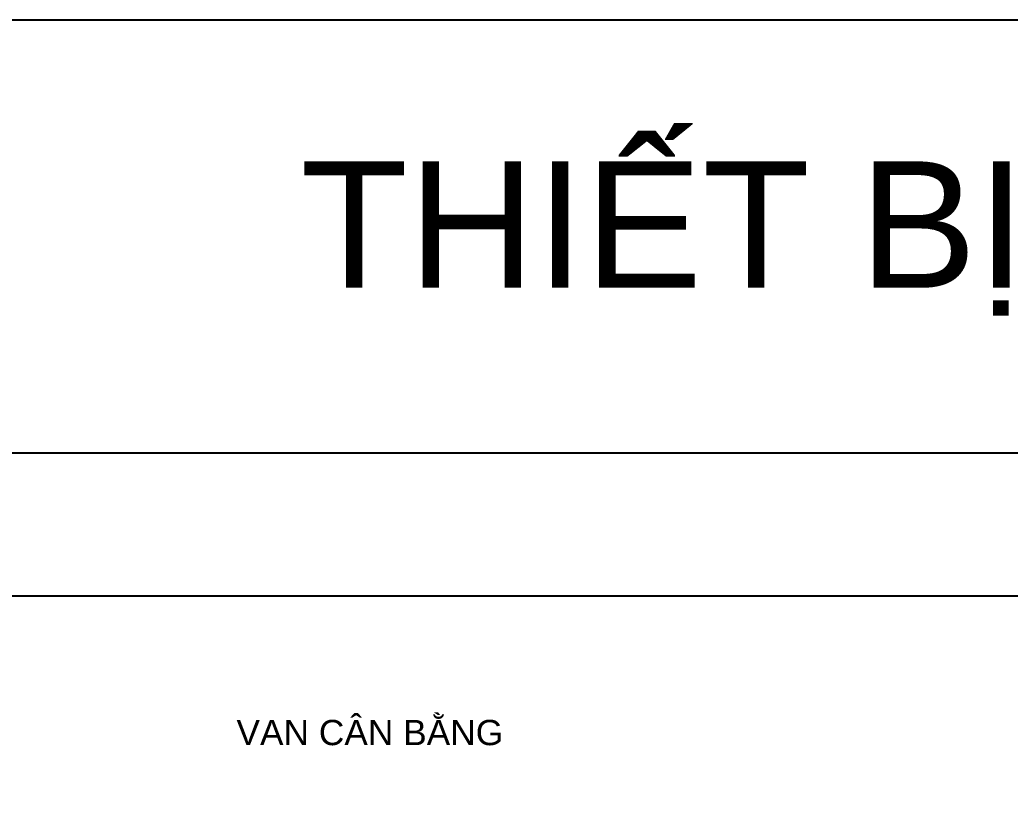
# Model space of a CAD drawing. Header units: millimetres. Extents: x 1218 to 72853, y -34712 to 16286.
# Drawn here: x 62862 to 65998, y 13831 to 16286 of the extents above; entities that cross this region are included whole.
import ezdxf
from ezdxf.enums import TextEntityAlignment as Align

# ---------------------------------------------------------------- set-up
doc = ezdxf.new("R2010")
doc.units = ezdxf.units.MM
doc.styles.get("Standard").update_dxf_attribs({"font": 'arial.ttf'})

msp = doc.modelspace()

# ---------------------------------------------------------------- linework, layer by layer
for p, q in [((58010.8, 14914.5), (72047, 14914.5)), ((58010.8, 14462.5), (72047, 14462.5))]:
    msp.add_line(p, q)
msp.add_lwpolyline([(36949.1, 16285.6), (72853.1, 16285.6), (72853.1, -2725.9), (36949.1, -2725.9)], close=True)

# ---------------------------------------------------------------- texts
at = {"color": 1}
msp.add_text('THIẾT BỊ', height=400, dxfattribs=at).set_placement((64899.1, 15637.5), align=Align.MIDDLE_CENTER)
at = {"color": 1, "ltscale": 500}
msp.add_text('VAN CÂN BẰNG', height=80, rotation=360, dxfattribs=at).set_placement((63548.4, 13989.5))

doc.saveas('drawing.dxf')
